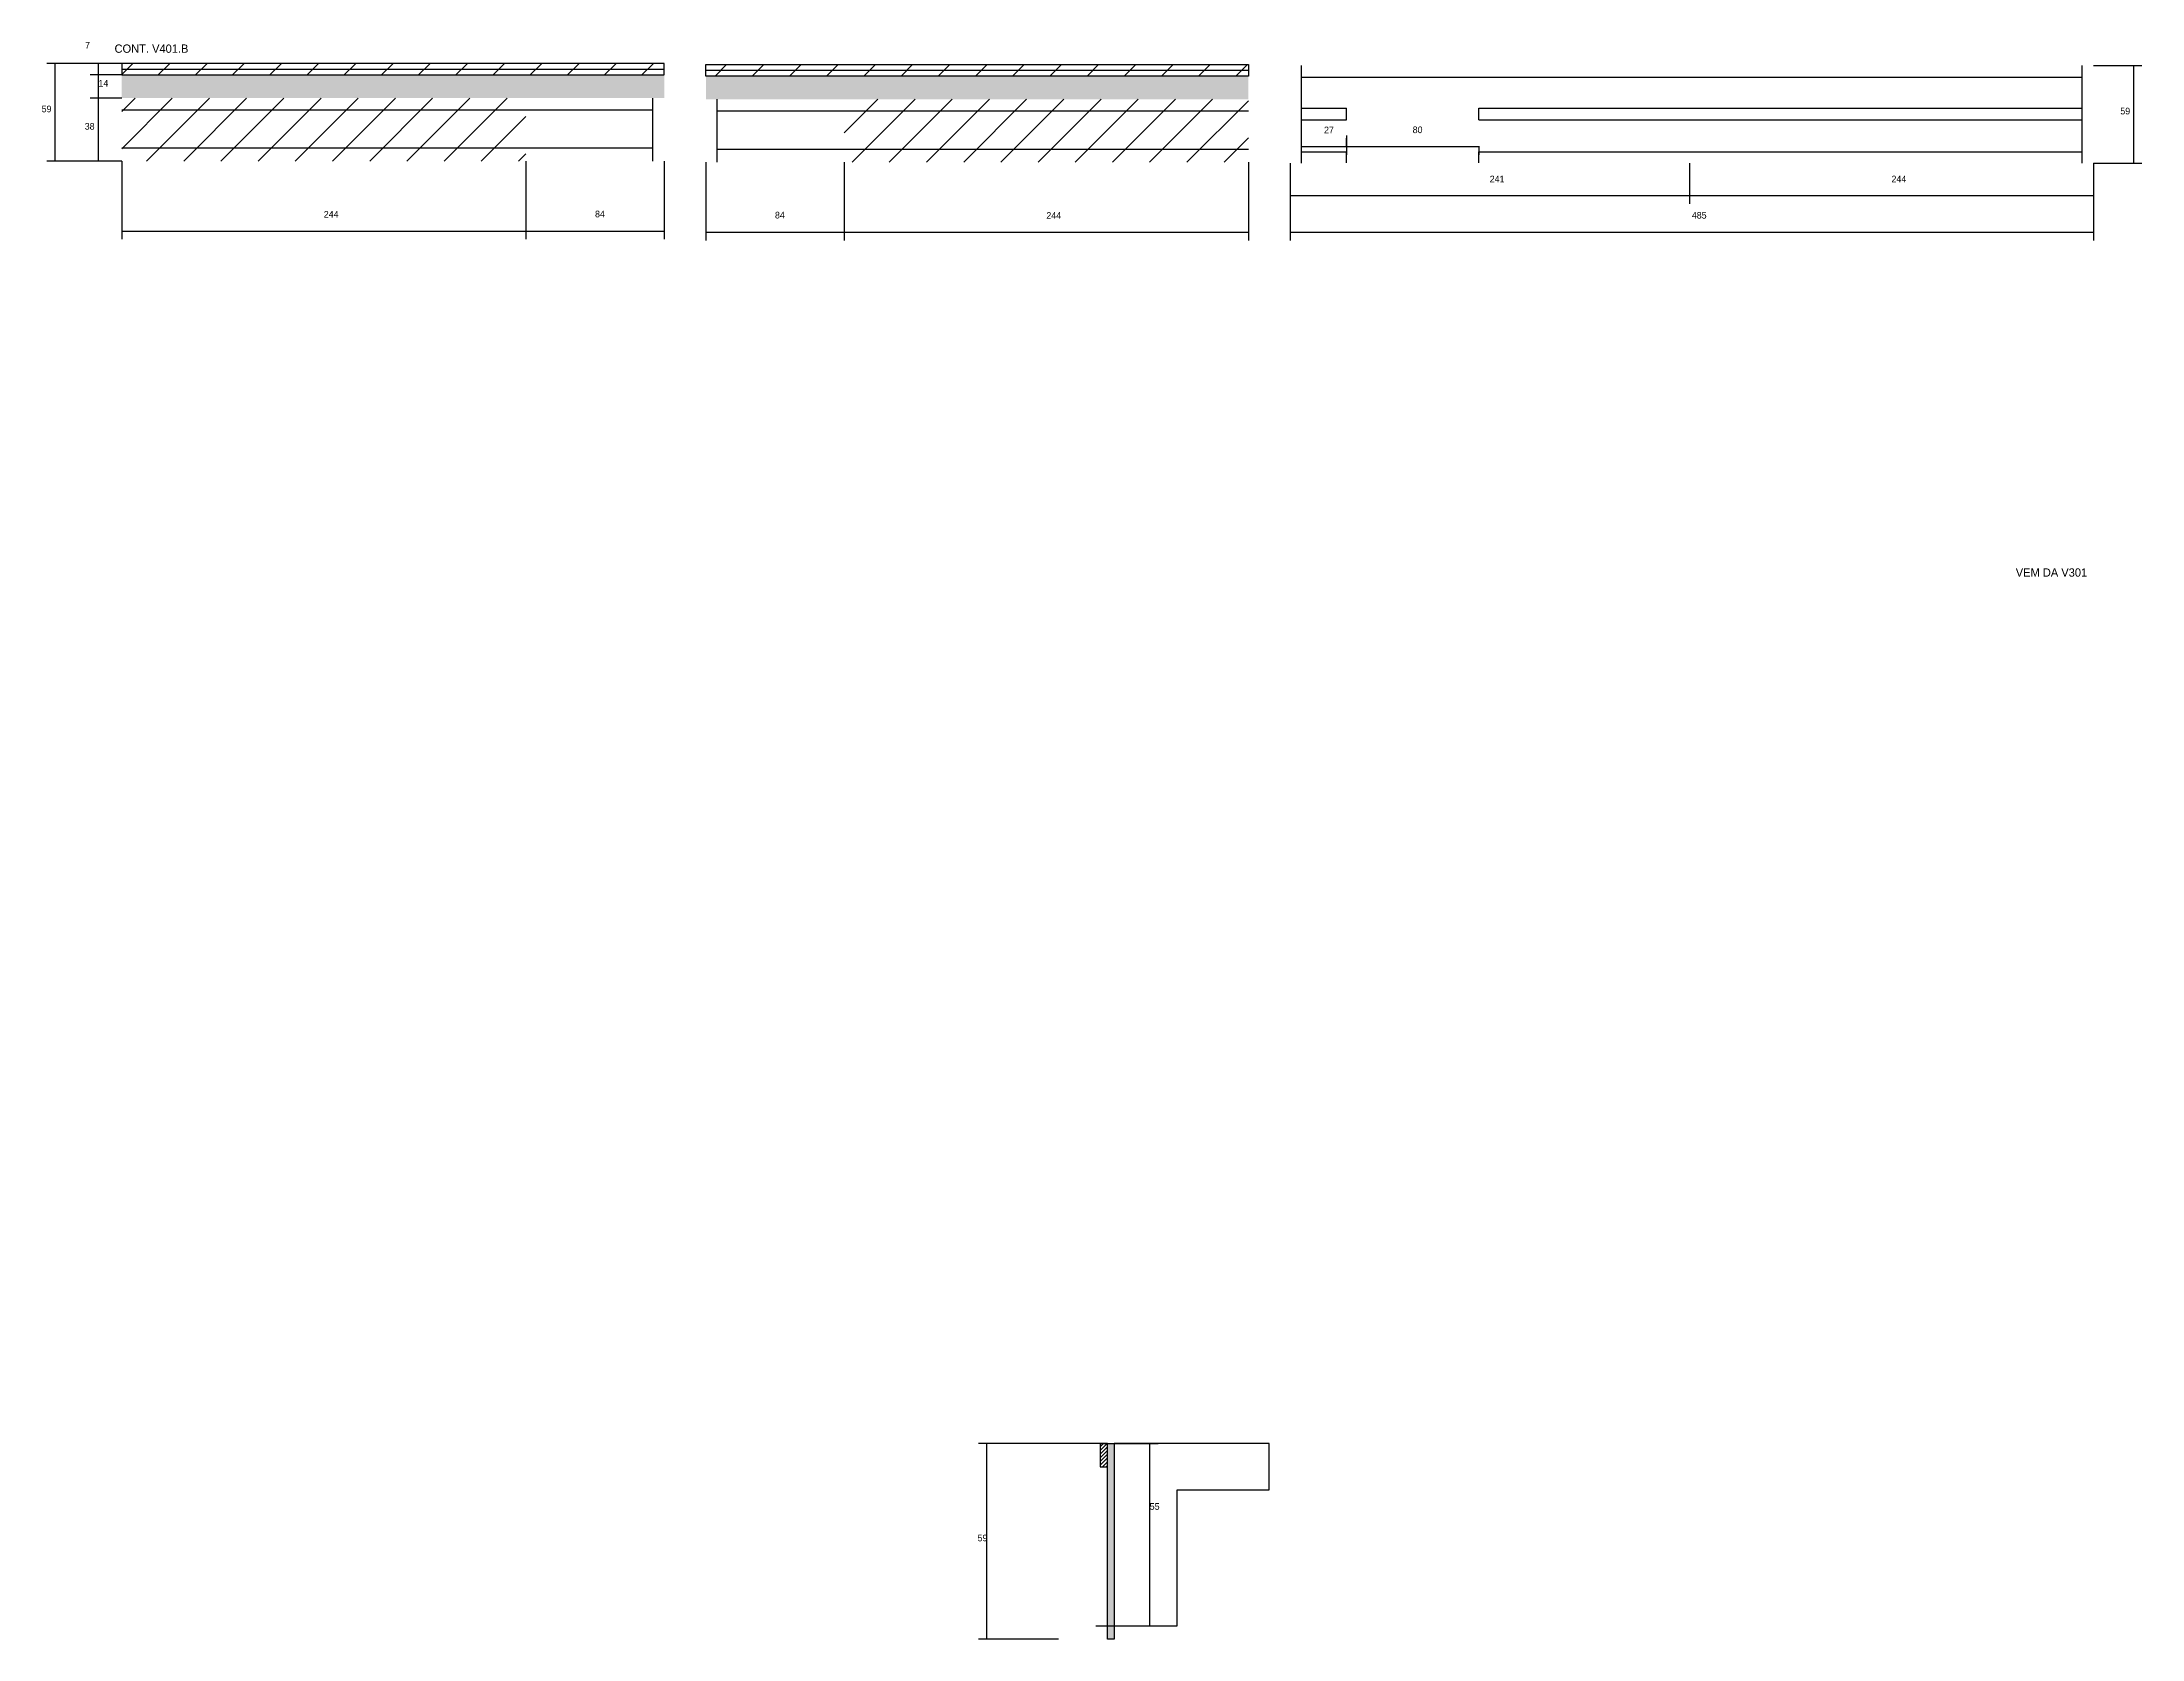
# Model space of a CAD drawing. Header units: metres. Extents: x 3257 to 9218, y 5617 to 6651.
# Drawn here: x 7950 to 9218, y 5617 to 6581 of the extents above; entities that cross this region are included whole.
import ezdxf

# ---------------------------------------------------------------- set-up
doc = ezdxf.new("R2010")
doc.units = ezdxf.units.M
for name, color, linetype in [('CONCRETO', 251, 'Continuous'), ('COTA', 241, 'Continuous'), ('Hachura', 253, 'Continuous'), ('Madeira', 126, 'Continuous'), ('Painéis', 200, 'Continuous'), ('REAPROVEITAMENTO', 251, 'Continuous'), ('SARR_2.2x7', 40, 'Continuous'), ('Texto Seção', 7, 'Continuous')]:
    doc.layers.add(name, color=color, linetype=linetype)

msp = doc.modelspace()

# ---------------------------------------------------------------- hatches: boundary and pattern name
at = {"layer": 'COTA'}
h = msp.add_hatch(dxfattribs=at)
h.set_pattern_fill('AR-CONC', scale=0.03)
h.paths.add_polyline_path([(8325.7, 6547), (8325.7, 6561), (8325.7, 6561), (7998.2, 6561), (7998.2, 6561), (7998.2, 6547), (7998.2, 6547), (8325.7, 6547)])
h = msp.add_hatch(dxfattribs=at)
h.set_pattern_fill('AR-CONC', scale=0.03)
h.paths.add_polyline_path([(8350.8, 6546.3), (8350.8, 6560.3), (8350.8, 6560.3), (8678.3, 6560.3), (8678.3, 6560.3), (8678.3, 6546.3), (8678.3, 6546.3), (8350.8, 6546.3)])
at = {"layer": 'Hachura'}
h = msp.add_hatch(dxfattribs=at)
h.set_pattern_fill('ANSI31', scale=0.5)
h.paths.add_polyline_path([(8588.8, 5721), (8593.2, 5721), (8593.2, 5721), (8593.2, 5735), (8593.2, 5735), (8588.8, 5735), (8588.8, 5735), (8588.8, 5721)])
h = msp.add_hatch(color=8, dxfattribs=at)
h.dxf.hatch_style = 1
h.paths.add_polyline_path([(8593.2, 5735), (8597.2, 5735), (8597.2, 5735), (8597.2, 5617), (8597.2, 5617), (8593.2, 5617), (8593.2, 5617), (8593.2, 5735)])
at = {"layer": 'REAPROVEITAMENTO'}
h = msp.add_hatch(dxfattribs=at)
h.set_pattern_fill('ANSI31', scale=5)
h.paths.add_polyline_path([(7998.2, 6568), (7998.2, 6561), (7998.2, 6561), (8325.7, 6561), (8325.7, 6561), (8325.7, 6568), (8325.7, 6568), (7998.2, 6568)])
h = msp.add_hatch(dxfattribs=at)
h.set_pattern_fill('ANSI31', scale=5)
h.paths.add_polyline_path([(8678.3, 6567.3), (8678.3, 6560.3), (8678.3, 6560.3), (8350.8, 6560.3), (8350.8, 6560.3), (8350.8, 6567.3), (8350.8, 6567.3), (8678.3, 6567.3)])
h = msp.add_hatch(dxfattribs=at)
h.set_pattern_fill('ANSI31', scale=5)
h.paths.add_polyline_path([(7998.2, 6547), (7998.2, 6509), (7998.2, 6509), (8242.2, 6509), (8242.2, 6509), (8242.2, 6547), (8242.2, 6547), (7998.2, 6547)])
h = msp.add_hatch(dxfattribs=at)
h.set_pattern_fill('ANSI31', scale=5)
h.paths.add_polyline_path([(8678.3, 6546.3), (8678.3, 6508.3), (8678.3, 6508.3), (8434.3, 6508.3), (8434.3, 6508.3), (8434.3, 6546.3), (8434.3, 6546.3), (8678.3, 6546.3)])

# ---------------------------------------------------------------- linework, layer by layer
at = {"layer": 'CONCRETO'}
msp.add_lwpolyline([(8690.8, 5707), (8690.8, 5735), (8597.2, 5735), (8597.2, 5707), (8597.2, 5707), (8597.2, 5625), (8635.2, 5625), (8635.2, 5707)], close=True, dxfattribs=at)
at = {"layer": 'COTA'}
for p, q in [((8703.4, 6507.7), (8703.4, 6483.2)), ((8703.4, 6507.7), (8703.4, 6461.1)), ((8944.4, 6507.7), (8944.4, 6483.2)), ((8944.4, 6507.7), (8944.4, 6483.2)), ((9188.4, 6507.7), (9188.4, 6483.2)), ((9188.4, 6507.7), (9188.4, 6461.1)), ((8703.4, 6488.2), (8944.4, 6488.2)), ((8944.4, 6488.2), (9188.4, 6488.2)), ((8703.4, 6466.1), (9188.4, 6466.1)), ((8588.8, 5735), (8515.3, 5735)), ((8520.3, 5617), (8520.3, 5735)), ((8588.8, 5735), (8623.7, 5735)), ((8618.7, 5625), (8618.7, 5735)), ((8563.6, 5617), (8515.3, 5617)), ((8586.2, 5625), (8623.7, 5625))]:
    msp.add_line(p, q, dxfattribs=at)
at = {"layer": 'Madeira'}
msp.add_lwpolyline([(8588.8, 5721), (8593.2, 5721), (8593.2, 5735), (8588.8, 5735)], close=True, dxfattribs=at)
at = {"layer": 'Painéis'}
for p, q in [((7998.2, 6568), (7953, 6568)), ((7958, 6509), (7958, 6568)), ((7998.2, 6568), (7979.2, 6568)), ((7984.2, 6561), (7984.2, 6568)), ((9188.4, 6566.7), (9217.6, 6566.7)), ((9212.6, 6507.7), (9212.6, 6566.7)), ((7998.2, 6561), (7979.2, 6561)), ((7998.2, 6561), (7979.2, 6561)), ((7984.2, 6547), (7984.2, 6561)), ((7998.2, 6547), (7979.2, 6547)), ((7998.2, 6547), (7979.2, 6547)), ((7984.2, 6509), (7984.2, 6547)), ((8710.4, 6514.7), (8710.4, 6522.8)), ((8710.4, 6517.8), (8737.4, 6517.8)), ((8737.4, 6524.4), (8737.4, 6512.8)), ((8737.4, 6517.8), (8737.4, 6522.8)), ((8737.4, 6517.8), (8817.4, 6517.8)), ((8817.4, 6518.1), (8817.4, 6512.8)), ((7998.2, 6509), (7953, 6509)), ((7998.2, 6509), (7979.2, 6509)), ((7998.2, 6509), (7998.2, 6461.8)), ((8242.2, 6509), (8242.2, 6461.8)), ((8242.2, 6509), (8242.2, 6461.8)), ((8325.7, 6509), (8325.7, 6461.8)), ((8350.8, 6508.3), (8350.8, 6461.1)), ((8434.3, 6508.3), (8434.3, 6461.1)), ((8434.3, 6508.3), (8434.3, 6461.1)), ((8678.3, 6508.3), (8678.3, 6461.1)), ((9188.4, 6507.7), (9217.6, 6507.7)), ((7998.2, 6466.8), (8242.2, 6466.8)), ((8242.2, 6466.8), (8325.7, 6466.8)), ((8350.8, 6466.1), (8434.3, 6466.1)), ((8434.3, 6466.1), (8678.3, 6466.1))]:
    msp.add_line(p, q, dxfattribs=at)
for points in [[(7998.2, 6561), (8325.7, 6561), (8325.7, 6568), (7998.2, 6568)], [(8678.3, 6560.3), (8350.8, 6560.3), (8350.8, 6567.3), (8678.3, 6567.3)], [(8593.2, 5735), (8597.2, 5735), (8597.2, 5617), (8593.2, 5617)]]:
    msp.add_lwpolyline(points, close=True, dxfattribs=at)
at = {"layer": 'SARR_2.2x7'}
for p, q in [((8710.4, 6507.7), (8710.4, 6566.7)), ((9181.5, 6507.7), (9181.5, 6566.7)), ((7998.2, 6564.5), (8242.2, 6564.5)), ((8242.2, 6564.5), (8325.7, 6564.5)), ((8350.8, 6563.8), (8434.3, 6563.8)), ((8434.3, 6563.8), (8678.3, 6563.8)), ((8710.4, 6559.7), (8944.4, 6559.7)), ((8944.4, 6559.7), (9181.5, 6559.7)), ((8318.7, 6509), (8318.7, 6547)), ((8357.7, 6508.3), (8357.7, 6546.3)), ((8710.4, 6540.9), (8737.4, 6540.9)), ((8737.4, 6533.9), (8737.4, 6540.9)), ((8817.4, 6540.9), (8944.4, 6540.9)), ((8817.4, 6533.9), (8817.4, 6540.9)), ((8944.4, 6540.9), (9181.5, 6540.9)), ((7998.2, 6540), (8242.2, 6540)), ((8242.2, 6540), (8318.7, 6540)), ((8357.7, 6539.3), (8434.3, 6539.3)), ((8434.3, 6539.3), (8678.3, 6539.3)), ((8710.4, 6533.9), (8737.4, 6533.9)), ((8817.4, 6533.9), (8944.4, 6533.9)), ((8944.4, 6533.9), (9181.5, 6533.9)), ((7998.2, 6517), (8242.2, 6517)), ((8242.2, 6517), (8318.7, 6517)), ((8357.7, 6516.3), (8434.3, 6516.3)), ((8434.3, 6516.3), (8678.3, 6516.3)), ((8710.4, 6514.7), (8737.4, 6514.7)), ((8737.4, 6508), (8737.4, 6514.7)), ((8817.4, 6514.7), (8944.4, 6514.7)), ((8817.4, 6508), (8817.4, 6514.7)), ((8944.4, 6514.7), (9181.5, 6514.7))]:
    msp.add_line(p, q, dxfattribs=at)

# ---------------------------------------------------------------- texts
at = {"layer": 'COTA'}
for s, p in [('241', (8823.9, 6496.2)), ('244', (9066.4, 6496.2)), ('485', (8945.9, 6474.3)), ('55', (8618.7, 5695)), ('59', (8514.8, 5676))]:
    msp.add_text(s, height=4, dxfattribs=at).set_placement(p)
at = {"layer": 'Painéis'}
for s, p in [('7', (7976.1, 6576.9)), ('14', (7984.2, 6554)), ('59', (7949.9, 6538.5)), ('59', (9204.5, 6537.2)), ('38', (7975.9, 6528)), ('27', (8723.9, 6525.8)), ('80', (8777.4, 6525.9)), ('244', (8120.2, 6474.9)), ('84', (8283.9, 6475.1)), ('84', (8392.5, 6474.4)), ('244', (8556.3, 6474.2))]:
    msp.add_text(s, height=4, dxfattribs=at).set_placement(p)
at = {"layer": 'Texto Seção'}
for s, p in [('CONT. V401.B', (7993.9, 6574.4)), ('VEM DA V301', (9141.4, 6258.2))]:
    msp.add_text(s, height=5, dxfattribs=at).set_placement(p)

doc.saveas('drawing.dxf')
